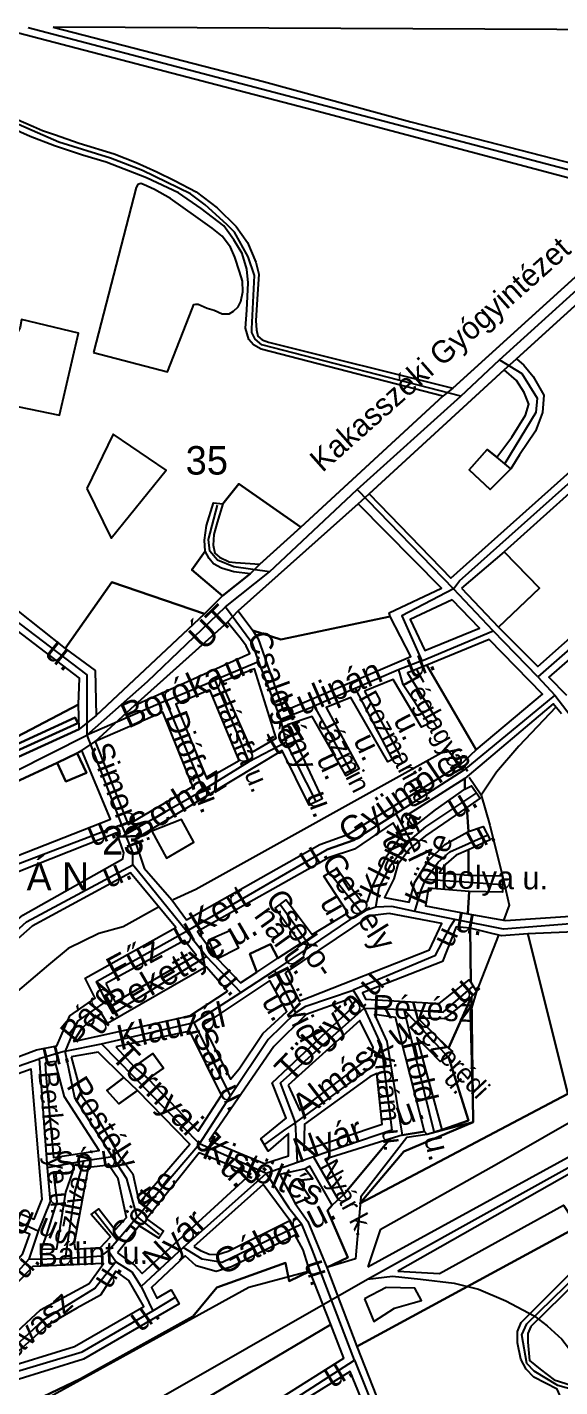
# Model space of a CAD drawing. Header units: millimetres. Extents: x 745262 to 751929, y 118124 to 122414.
# Drawn here: x 749490 to 750500, y 119795 to 122372 of the extents above; entities that cross this region are included whole.
import ezdxf

# ---------------------------------------------------------------- set-up
doc = ezdxf.new("R2010")
doc.units = ezdxf.units.MM
for name, color, linetype in [('beter', 7, 'Continuous'), ('egyeb', 7, 'Continuous'), ('epulet', 7, 'Continuous'), ('fobbut', 7, 'Continuous'), ('folyo', 7, 'Continuous'), ('Hut', 7, 'Continuous'), ('kert', 7, 'Continuous'), ('szanto', 7, 'Continuous'), ('temeto', 7, 'Continuous'), ('to', 7, 'Continuous'), ('utcanev', 7, 'Continuous'), ('utnev', 7, 'Continuous'), ('vasut', 7, 'Continuous')]:
    doc.layers.add(name, color=color, linetype=linetype)

msp = doc.modelspace()

# ---------------------------------------------------------------- linework, layer by layer
at = {"layer": 'beter', "color": 253}
for points in [[(750380.2, 121557.6), (750362.3, 121572.1), (750327.8, 121533.1), (750367.9, 121496.3), (750406.9, 121535.3), (750380.2, 121557.6)], [(749861.2, 121469.2), (749850.5, 121433.4), (749844.2, 121411), (749842.5, 121390.5), (749846, 121375.3), (749855, 121368.1), (749872.8, 121359.2), (749885.3, 121357.4), (749930.9, 121354.3), (750008.7, 121424.5), (749891.6, 121506.7), (749861.2, 121469.2)], [(749827.3, 121379.3), (749802.3, 121343.6), (749860.7, 121294.3), (749913, 121336.4), (749881.8, 121340), (749858.5, 121347.1), (749843.3, 121355.2), (749835.3, 121365), (749827.3, 121379.3)], [(749562, 121194.7), (749619.1, 121153.1), (749620.9, 121067.7), (749826.3, 121260.4), (749650.4, 121320.3), (749562, 121194.7)], [(749917.8, 121228.7), (749927.9, 121213.1), (749975.8, 121076), (750217.5, 121179.7), (750178.5, 121255.5), (749971.3, 121212), (749917.8, 121228.7)], [(749694, 121087.5), (749912.3, 121185.2), (749905.6, 121199.7), (749896.7, 121212), (749870, 121244.6), (749694, 121087.5)], [(750129.5, 121113.9), (750197.5, 120991.3), (750174.1, 120980.1), (750103.9, 121101.6), (750057.1, 121082.7), (750119.5, 120966.7), (750095, 120953.3), (750030.4, 121065.9), (749983.6, 121050.3), (750049.3, 120909.9), (750024.8, 120897.6), (749973.5, 121001.3), (749693.9, 120832.9), (749711.7, 120778.3), (749764.1, 120718.1), (749792, 120680.2), (750044.8, 120822.9), (750099.4, 120843), (750311.1, 120974.5), (750341.2, 121002.4), (750247.6, 121162.9), (750210.8, 121148.4), (750266.5, 121059.3), (750237.6, 121045.9), (750184.1, 121136.2), (750129.5, 121113.9)], [(749857.7, 121130.6), (749916.7, 120997.9), (749962.4, 121024.7), (749921.2, 121156.3), (749857.7, 121130.6)], [(749836.5, 121116.1), (749771.9, 121089.4), (749830.9, 120947.8), (749892.2, 120982.3), (749836.5, 121116.1)], [(749431.2, 121007.1), (749437.9, 120997.9), (749581, 121064.1), (749586.1, 121053.2), (749448.8, 120990.4), (749458.9, 120982.1), (749589, 121042.1), (749587.7, 121088.4), (749431.2, 121007.1)], [(749619.4, 121018.4), (749681.7, 120860.8), (749804.2, 120933.3), (749747.4, 121073.8), (749619.4, 121018.4)], [(749125.9, 120749.7), (749155.6, 120678.1), (749648.1, 120871), (749593.7, 121001.6), (749584.8, 120996.1), (749602.4, 120959.1), (749563.4, 120942.4), (749547, 120978.2), (749309.7, 120867.9), (749125.9, 120749.7)], [(750319.9, 120927.9), (750319.9, 120948), (750207.4, 120876.6), (750223, 120856.5), (750264.2, 120888.9), (750319.9, 120927.9)], [(750323.3, 120893.3), (750245.3, 120839.8), (750216.3, 120816.4), (750192.9, 120785.2), (750185.1, 120758.4), (750167.3, 120722.7), (750214.1, 120713.8), (750225.2, 120751.7), (750250.9, 120793), (750282.1, 120823.1), (750326.6, 120847.6), (750323.3, 120893.3)], [(749726.2, 120848.6), (749754.1, 120797.3), (749806.4, 120827.4), (749783, 120870.8), (749726.2, 120848.6)], [(749162.3, 120650.3), (749167.9, 120639.1), (749196.9, 120633.5), (749227, 120617.9), (749233.6, 120606.8), (749240.3, 120595.6), (749394.1, 120684.8), (749406.3, 120661.4), (749263.7, 120576.7), (749276, 120564.4), (749299.4, 120547.7), (749318.3, 120553.2), (749482.1, 120689.3), (749671.5, 120796.3), (749673.7, 120807.5), (749660.4, 120845.4), (749198, 120662.5), (749162.3, 120650.3)], [(749834.2, 120642.4), (749874.3, 120660.3), (749891, 120626.8), (749850.9, 120606.8), (749894.3, 120561.1), (749925.5, 120581.1), (749912.2, 120615.7), (749951.2, 120634.6), (749965.6, 120607.9), (750008, 120635.8), (749960.1, 120702.7), (749981.2, 120718.3), (750030.3, 120652.5), (750098.2, 120693.7), (750052.5, 120762.9), (750077.1, 120777.4), (750123.9, 120714.9), (750135, 120714.9), (750145, 120743.9), (750171.8, 120801.9), (750198.5, 120838.7), (750184, 120864.3), (750110.5, 120814.2), (750062.6, 120798.6), (749813, 120658.1), (749850.9, 120606.8), (749834.2, 120642.4)], [(750326.6, 120765.1), (750326.6, 120813), (750303.2, 120803), (750284.3, 120786.3), (750270.9, 120769.6), (750326.6, 120765.1)], [(749499.9, 120668.1), (749337.3, 120525.4), (749345.1, 120372.6), (749507.7, 120433.9), (749546.7, 120441.7), (749571.2, 120498.6), (749619.1, 120532.1), (749600.2, 120570), (749771.8, 120665.9), (749686, 120769.6), (749499.9, 120668.1)], [(750325.5, 120691.5), (750327.7, 120733.9), (750250.9, 120740.6), (750245.3, 120707.1), (750325.5, 120691.5)], [(749979, 120580), (750005.8, 120526.5), (750253.1, 120623.5), (750276.5, 120673.7), (750176.2, 120692.6), (750139.5, 120688.2), (749979, 120580)], [(750330, 120664.7), (750303.2, 120667), (750277.6, 120601.2), (750126.1, 120542.1), (750131.7, 120529.8), (750270.9, 120522), (750327.7, 120566.6), (750331.1, 120562.2), (750330, 120664.7)], [(749639.2, 120559.9), (749657, 120524.3), (749810.8, 120613.5), (749788.5, 120641.3), (749639.2, 120559.9)], [(749577.9, 120449.6), (749798.5, 120498.6), (749869.8, 120545.4), (749829.7, 120591.2), (749642.5, 120484.1), (749631.4, 120503.1), (749608, 120487.5), (749592.4, 120473), (749577.9, 120449.6)], [(749950, 120565.5), (749823, 120480.8), (749875.4, 120378.2), (749892.1, 120398.3), (749936.7, 120465.2), (749982.4, 120506.4), (749950, 120565.5)], [(749835.3, 120262.2), (749940, 120218.7), (749985.7, 120233.2), (749985.7, 120275.6), (749946.7, 120242.2), (749933.3, 120265.6), (749981.2, 120304.6), (749954.5, 120371.5), (750109.4, 120516.5), (750100.5, 120529.8), (750019.1, 120500.8), (749957.8, 120440.6), (749835.3, 120262.2)], [(750288.8, 120437.3), (750332.2, 120534.3), (750281, 120493), (750230.8, 120494.2), (750288.8, 120437.3)], [(749984.6, 120367), (750006.9, 120319.1), (750142.8, 120421.7), (750146.1, 120438.4), (750120.5, 120489.7), (749984.6, 120367)], [(750200.7, 120272.3), (750243.1, 120279), (750188.5, 120495.3), (750148.4, 120500.8), (750171.8, 120449.6), (750200.7, 120272.3)], [(749658.1, 120439.5), (749692.7, 120401.6), (749728.3, 120427.2), (749748.4, 120399.4), (749719.4, 120379.3), (749814.1, 120280.1), (749858.7, 120348.1), (749798.5, 120469.6), (749658.1, 120439.5)], [(750276.5, 120282.3), (750326.6, 120300.1), (750288.8, 120420.6), (750273.2, 120411.6), (750228.6, 120457.4), (750276.5, 120282.3)], [(749573.5, 120420.6), (749593.5, 120348.1), (749625.8, 120300.1), (749663.7, 120234.4), (749690.4, 120198.7), (749702.7, 120144), (749798.5, 120255.5), (749699.4, 120357), (749663.7, 120331.4), (749641.4, 120357), (749673.7, 120381.5), (749624.7, 120429.5), (749573.5, 120420.6)], [(749524.4, 120409.4), (749525.5, 120387.1), (749540, 120229.9), (749626.9, 120243.3), (749561.2, 120344.7), (749543.4, 120411.6), (749524.4, 120409.4)], [(749432, 120373.7), (749439.8, 120138.5), (749503.3, 120112.8), (749518.9, 120150.7), (749497.7, 120397.1), (749432, 120373.7)], [(750014.7, 120243.3), (750162.9, 120293.4), (750152.8, 120389.3), (750139.5, 120382.6), (750015.8, 120293.4), (750014.7, 120243.3)], [(750090.4, 120159.6), (750178.5, 120265.6), (750054.8, 120226.5), (750090.4, 120159.6)], [(749661.5, 120049.3), (749693.8, 120025.8), (749708.3, 120010.2), (749914.4, 120198.7), (749816.3, 120238.8), (749716.1, 120113.9), (749748.4, 120090.5), (749739.5, 120077.1), (749702.7, 120100.5), (749661.5, 120049.3)], [(749540, 120198.7), (749546.7, 120146.3), (749526.7, 120083.8), (749516.6, 120055.9), (749546.7, 120057.1), (749563.4, 120164.1), (749576.8, 120202), (749540, 120198.7)], [(749605.8, 120210.9), (749579, 120067.1), (749581.3, 120055.9), (749629.2, 120059.3), (749648.1, 120079.4), (749611.3, 120121.7), (749625.8, 120132.9), (749657, 120092.7), (749678.2, 120116.2), (749662.6, 120189.8), (749644.8, 120215.4), (749605.8, 120210.9)], [(749998, 120142.9), (750022.5, 120108.4), (750058.1, 120021.4), (750098.2, 120040.3), (750059.2, 120129.5), (750068.1, 120139.6), (750025.8, 120213.2), (750016.9, 120208.7), (750031.4, 120189.8), (750004.6, 120186.4), (750025.8, 120154.1), (749998, 120142.9)], [(749806.3, 120061.5), (749818.6, 120053.7), (749835.3, 120047), (749850.9, 120045.9), (749870.9, 120052.6), (749987.9, 120110.6), (749937.8, 120178.6), (749806.3, 120061.5)], [(749433.1, 120108.4), (749433.1, 120079.4), (749444.2, 120003.5), (749482.1, 120048.1), (749495.5, 120084.9), (749433.1, 120108.4)], [(749329.5, 119758.2), (749381.8, 119817.3), (749515.5, 119941.1), (749608, 119991.3), (749634.7, 120029.2), (749501, 120023.6), (749444.2, 119963.4), (749322.8, 119766), (749329.5, 119758.2)], [(749629.2, 119969), (749584.6, 119944.4), (749528.9, 119912.1), (749432, 119826.3), (749580.1, 119872), (749711.6, 119947.8), (749682.6, 119996.9), (749658.1, 120014.7), (749629.2, 119969)], [(749792.9, 119751.6), (749834.2, 119688), (750090.4, 119849.7), (750065.9, 119913.2), (749792.9, 119751.6)], [(749992.4, 119756), (750048.1, 119667.9), (750142.8, 119725.9), (750102.7, 119824), (749992.4, 119756)]]:
    msp.add_lwpolyline(points, close=True, dxfattribs=at)
msp.add_lwpolyline([(749477.6, 119756), (749591.3, 119810.6), (749804.1, 119928.8), (749849.8, 119983.5), (749980.1, 120030.3), (749986.8, 119995.7), (750025.8, 120014.7), (750013.6, 120054.8), (749998, 120082.7), (749877.6, 120022.5), (749848.7, 120013.6), (749810.8, 120024.7), (749789.6, 120043.7), (749726.1, 119983.5), (749736.1, 119963.4), (749762.9, 119979), (749778.5, 119952.3), (749596.9, 119847.4), (749400.8, 119787.2)], dxfattribs=at)
at = {"layer": 'epulet', "color": 253}
for points in [[(749547, 120978.2), (749563.4, 120942.4), (749602.4, 120959.1), (749584.8, 120996.1), (749547, 120978.2)], [(749726.2, 120848.6), (749754.1, 120797.3), (749806.4, 120827.4), (749783, 120870.8), (749726.2, 120848.6)], [(749925.5, 120581.1), (749965.6, 120607.9), (749951.2, 120634.6), (749912.2, 120615.7), (749925.5, 120581.1)], [(749692.7, 120401.6), (749719.4, 120379.3), (749748.4, 120399.4), (749728.3, 120427.2), (749692.7, 120401.6)], [(749673.7, 120381.5), (749641.4, 120357), (749663.7, 120331.4), (749699.4, 120357), (749673.7, 120381.5)], [(749998, 120142.9), (750025.8, 120154.1), (750004.6, 120186.4), (750031.4, 120189.8), (750016.9, 120208.7), (749969, 120197.6), (749998, 120142.9)]]:
    msp.add_lwpolyline(points, close=True, dxfattribs=at)
at = {"layer": 'fobbut', "color": 253}
for points in [[(749309.7, 120867.9), (749547, 120978.2), (749584.8, 120996.1), (749593.7, 121001.6), (749619.4, 121018.4), (749694, 121087.5), (749870, 121244.6), (749890, 121265.8), (750117.3, 121468.7), (750138.4, 121487.6), (750394.6, 121722.8), (750418, 121744), (750776.7, 122069.5)], [(750686, 122041.1), (750297, 121688.1), (750277.8, 121672.8), (750008.7, 121424.5), (749930.9, 121354.3), (749913, 121336.4), (749860.7, 121294.3), (749826.3, 121260.4), (749620.9, 121067.7), (749589, 121042.1), (749458.9, 120982.1)]]:
    msp.add_lwpolyline(points, dxfattribs=at)
at = {"layer": 'folyo', "color": 131}
msp.add_line((750350.5, 120917), (750327.9, 120950.4), dxfattribs=at)
for points in [[(750492.1, 121083.2), (750422.3, 121009.4), (750380, 120960.3), (750350.5, 120917)], [(750309.2, 120976), (750286.6, 121002.6), (749809.9, 120738), (749766.7, 120718.3)], [(750350.5, 120917), (750367.2, 120859.9), (750377.1, 120818.6), (750391.3, 120764), (750403.6, 120708.4), (750392.8, 120678.9)], [(749739.2, 120704.5), (749672.3, 120667.1), (749626.1, 120654.4), (749568.1, 120625.8), (749530.8, 120595.3), (749365.7, 120455.7)], [(750383.9, 120651.4), (750342.2, 120544.3), (750329.9, 120504.8), (750335.6, 120296.8), (750248.6, 120273.4), (750210, 120267.8), (750122.5, 120155.6), (750112.7, 120037.6), (750058.1, 120021.4)], [(750025.8, 120014.7), (749910.2, 119983.5), (749521, 119769.1), (749389.3, 119657.9)]]:
    msp.add_lwpolyline(points, dxfattribs=at)
at = {"layer": 'folyo', "color": 253}
msp.add_lwpolyline([(749437.9, 120997.9), (749448.8, 120990.4), (749586.1, 121053.2), (749581, 121064.1), (749437.9, 120997.9)], close=True, dxfattribs=at)
at = {"layer": 'Hut'}
for p, q in [((750723.3, 122047.5), (749491.9, 122371.3)), ((750723.3, 122047.5), (749491.9, 122371.3)), ((750385.2, 121742), (750723.3, 122047.5)), ((750385.2, 121742), (750723.3, 122047.5)), ((750312.4, 121673), (750385.2, 121742)), ((750312.4, 121673), (750385.2, 121742)), ((750116, 121496.1), (750312.4, 121673)), ((750116, 121496.1), (750312.4, 121673)), ((751008, 121621), (750458.1, 121141.2)), ((751008, 121621), (750458.1, 121141.2)), ((749949.6, 121340.1), (750116, 121496.1)), ((749949.6, 121340.1), (750116, 121496.1)), ((750116, 121496.1), (750298, 121307.6)), ((750116, 121496.1), (750298, 121307.6)), ((749866.4, 121273.8), (749949.6, 121340.1)), ((749866.4, 121273.8), (749949.6, 121340.1)), ((750373.4, 121228.2), (750298, 121307.6)), ((750373.4, 121228.2), (750298, 121307.6)), ((750238.2, 121171.1), (750373.4, 121228.2)), ((750238.2, 121171.1), (750373.4, 121228.2)), ((750458.1, 121141.2), (750373.4, 121228.2)), ((750458.1, 121141.2), (750373.4, 121228.2)), ((749928.8, 121169.7), (749845.6, 121134.6)), ((749928.8, 121169.7), (749845.6, 121134.6)), ((749928.8, 121169.7), (749970.4, 121060.6)), ((749928.8, 121169.7), (749970.4, 121060.6)), ((750194.1, 121154.2), (750112.1, 121119)), ((750194.1, 121154.2), (750112.1, 121119)), ((750238.2, 121171.1), (750194.1, 121154.2)), ((750238.2, 121171.1), (750194.1, 121154.2)), ((749753.2, 121095.7), (749845.6, 121134.6)), ((749753.2, 121095.7), (749845.6, 121134.6)), ((749845.6, 121134.6), (749910.5, 120979.9)), ((749845.6, 121134.6), (749910.5, 120979.9)), ((750458.1, 121141.2), (750490.5, 121106)), ((750458.1, 121141.2), (750490.5, 121106)), ((750112.1, 121119), (750034.1, 121085.2)), ((750112.1, 121119), (750034.1, 121085.2)), ((750112.1, 121119), (750182.3, 120985.2)), ((750112.1, 121119), (750182.3, 120985.2)), ((750490.5, 121106), (750543.8, 121035.9)), ((750490.5, 121106), (750543.8, 121035.9)), ((749753.2, 121095.7), (749603.6, 121030.6)), ((749753.2, 121095.7), (749603.6, 121030.6)), ((749824.7, 120926.6), (749753.2, 121095.7)), ((749824.7, 120926.6), (749753.2, 121095.7)), ((749970.4, 121060.6), (750034.1, 121085.2)), ((749970.4, 121060.6), (750034.1, 121085.2)), ((750034.1, 121085.2), (750104.3, 120960.4)), ((750034.1, 121085.2), (750104.3, 120960.4)), ((749970.4, 121060.6), (749980.8, 121016.3)), ((749970.4, 121060.6), (749980.8, 121016.3)), ((749467.1, 120961.7), (749603.6, 121030.6)), ((749467.1, 120961.7), (749603.6, 121030.6)), ((749603.6, 121030.6), (749668.7, 120860.3)), ((749603.6, 121030.6), (749668.7, 120860.3)), ((749980.8, 121016.3), (749910.5, 120979.9)), ((749980.8, 121016.3), (749910.5, 120979.9)), ((749980.8, 121016.3), (750038, 120903.2)), ((749980.8, 121016.3), (750038, 120903.2)), ((749910.5, 120979.9), (749824.7, 120926.6)), ((749910.5, 120979.9), (749824.7, 120926.6)), ((749676.5, 120842.1), (749824.7, 120926.6)), ((749676.5, 120842.1), (749824.7, 120926.6)), ((750188.9, 120881.1), (750216.1, 120831.7)), ((750188.9, 120881.1), (750216.1, 120831.7)), ((749668.7, 120860.3), (749146, 120661.4)), ((749668.7, 120860.3), (749146, 120661.4)), ((749668.7, 120860.3), (749676.5, 120842.1)), ((749668.7, 120860.3), (749676.5, 120842.1)), ((749792.2, 120658.7), (750058.8, 120813.5)), ((749792.2, 120658.7), (749690.8, 120784.9)), ((749792.2, 120658.7), (749690.8, 120784.9)), ((750122.5, 120695.2), (750065.3, 120766.7)), ((750122.5, 120695.2), (750065.3, 120766.7)), ((750246, 120757.5), (750390.3, 120747.2)), ((750246, 120757.5), (750390.3, 120747.2)), ((750026.3, 120630.1), (749970.4, 120708.2)), ((750026.3, 120630.1), (749970.4, 120708.2)), ((750122.5, 120695.2), (750026.3, 120630.1)), ((750122.5, 120695.2), (750026.3, 120630.1)), ((750151.2, 120704.3), (750122.5, 120695.2)), ((750151.2, 120704.3), (750122.5, 120695.2)), ((750300.7, 120680.8), (750225.2, 120696.4)), ((750300.7, 120680.8), (750225.2, 120696.4)), ((749792.2, 120658.7), (749829.9, 120610.7)), ((749792.2, 120658.7), (749829.9, 120610.7)), ((749895, 120542.9), (749829.9, 120610.7)), ((749895, 120542.9), (749829.9, 120610.7)), ((750026.3, 120630.1), (749958.7, 120584.6)), ((750026.3, 120630.1), (749958.7, 120584.6)), ((749895, 120542.9), (749958.7, 120584.6)), ((749895, 120542.9), (749958.7, 120584.6)), ((749958.7, 120584.6), (749998.9, 120504)), ((749958.7, 120584.6), (749998.9, 120504)), ((749806.6, 120485.8), (749895, 120542.9)), ((749806.6, 120485.8), (749895, 120542.9)), ((750108.2, 120546.9), (750129, 120513.1)), ((750108.2, 120546.9), (750129, 120513.1)), ((750129, 120513.1), (750204.4, 120510.5)), ((750129, 120513.1), (750161.5, 120442.9)), ((750129, 120513.1), (750204.4, 120510.5)), ((750129, 120513.1), (750161.5, 120442.9)), ((750204.4, 120510.5), (750290.3, 120418.2)), ((750204.4, 120510.5), (750261.7, 120276.4)), ((750204.4, 120510.5), (750290.3, 120418.2)), ((750204.4, 120510.5), (750261.7, 120276.4)), ((749631, 120445.4), (749806.6, 120485.8)), ((749631, 120445.4), (749806.6, 120485.8)), ((749875.5, 120346.7), (749806.6, 120485.8)), ((749875.5, 120346.7), (749806.6, 120485.8)), ((749562, 120431.2), (749512.7, 120416.8)), ((749562, 120431.2), (749512.7, 120416.8)), ((749562, 120431.2), (749631, 120445.4)), ((749562, 120431.2), (749631, 120445.4)), ((749816.9, 120255.6), (749631, 120445.4)), ((749816.9, 120255.6), (749631, 120445.4)), ((750161.5, 120442.9), (750181.1, 120281.6)), ((750161.5, 120442.9), (750181.1, 120281.6)), ((749415.2, 120383), (749512.7, 120416.8)), ((749415.2, 120383), (749512.7, 120416.8)), ((749512.7, 120416.8), (749528.2, 120210.1)), ((749512.7, 120416.8), (749528.2, 120210.1)), ((749816.9, 120255.6), (749875.5, 120346.7)), ((749816.9, 120255.6), (749875.5, 120346.7)), ((750002.9, 120220.5), (749998.9, 120296)), ((750002.9, 120220.5), (749998.9, 120296)), ((750181.1, 120281.6), (750032.8, 120230.9)), ((750181.1, 120281.6), (750032.8, 120230.9)), ((749698.6, 120117.7), (749816.9, 120255.6)), ((749698.6, 120117.7), (749816.9, 120255.6)), ((749943.1, 120199.7), (749816.9, 120255.6)), ((749943.1, 120199.7), (749816.9, 120255.6)), ((749597.2, 120223.1), (749528.2, 120210.1)), ((749597.2, 120223.1), (749528.2, 120210.1)), ((749651.8, 120230.9), (749597.2, 120223.1)), ((749651.8, 120230.9), (749597.2, 120223.1)), ((750002.9, 120220.5), (749943.1, 120199.7)), ((750002.9, 120220.5), (749943.1, 120199.7)), ((750032.8, 120230.9), (750002.9, 120220.5)), ((750032.8, 120230.9), (750002.9, 120220.5)), ((750032.8, 120230.9), (750079.7, 120150.3)), ((750032.8, 120230.9), (750079.7, 120150.3)), ((749785.8, 120059.2), (749943.1, 120199.7)), ((749785.8, 120059.2), (749943.1, 120199.7)), ((749511.3, 120090.5), (749419.1, 120132.1)), ((749511.3, 120090.5), (749419.1, 120132.1)), ((749660.9, 120072.3), (749619.3, 120125.6)), ((749660.9, 120072.3), (749619.3, 120125.6)), ((749660.9, 120072.3), (749698.6, 120117.7)), ((749660.9, 120072.3), (749698.6, 120117.7)), ((749698.6, 120117.7), (749740.2, 120083.9)), ((749698.6, 120117.7), (749740.2, 120083.9)), ((749511.3, 120090.5), (749493.1, 120037.1)), ((749511.3, 120090.5), (749493.1, 120037.1)), ((749644, 120052.8), (749660.9, 120072.3)), ((749644, 120052.8), (749660.9, 120072.3)), ((749658.3, 120032), (749644, 120052.8)), ((749658.3, 120032), (749644, 120052.8)), ((749785.8, 120059.2), (749706.4, 119985.2)), ((749785.8, 120059.2), (749706.4, 119985.2)), ((749493.1, 120037.1), (749436, 119973.4)), ((749493.1, 120037.1), (749436, 119973.4)), ((749493.1, 120037.1), (749562, 120038.4)), ((749493.1, 120037.1), (749562, 120038.4)), ((749706.4, 119985.2), (749728.5, 119939.6)), ((749706.4, 119985.2), (749728.5, 119939.6)), ((749728.5, 119939.6), (749770.1, 119964.3)), ((749728.5, 119939.6), (749770.1, 119964.3)), ((749971.7, 119756.2), (750110.8, 119846)), ((749971.7, 119756.2), (750110.8, 119846)), ((750110.8, 119846), (750162.8, 119717.3)), ((750110.8, 119846), (750162.8, 119717.3))]:
    msp.add_line(p, q, dxfattribs=at)
for points in [[(750312.4, 121673), (749935.2, 121770.5), (749922.3, 121781), (749915.8, 121793.9), (749915.8, 121800.4), (749921, 121901.9), (749909.3, 121937), (749883.3, 121983.8), (749868.9, 121998.2), (749827.4, 122035.8), (749800, 122056.6), (749709, 122100.8), (749647.9, 122124.2), (749550.4, 122154.2), (749178.4, 122316.7)], [(750312.4, 121673), (749935.2, 121770.5), (749922.3, 121781), (749915.8, 121793.9), (749915.8, 121800.4), (749921, 121901.9), (749909.3, 121937), (749883.3, 121983.8), (749868.9, 121998.2), (749827.4, 122035.8), (749800, 122056.6), (749709, 122100.8), (749647.9, 122124.2), (749550.4, 122154.2), (749178.4, 122316.7)], [(750298, 121307.6), (750309.7, 121323.2), (750850.7, 121805.7)], [(750298, 121307.6), (750309.7, 121323.2), (750850.7, 121805.7)], [(750385.2, 121742), (750428.1, 121715.9), (750456.7, 121669.1), (750454.2, 121641.8), (750395.6, 121545.6)], [(750385.2, 121742), (750428.1, 121715.9), (750456.7, 121669.1), (750454.2, 121641.8), (750395.6, 121545.6)], [(749949.6, 121340.1), (749882, 121349.2), (749850.7, 121362.2), (749836.5, 121379.1), (749833.8, 121401.3), (749850.7, 121466.3)], [(749949.6, 121340.1), (749882, 121349.2), (749850.7, 121362.2), (749836.5, 121379.1), (749833.8, 121401.3), (749850.7, 121466.3)], [(749351.4, 121336.2), (749603.6, 121145.1), (749603.6, 121030.6)], [(749351.4, 121336.2), (749603.6, 121145.1), (749603.6, 121030.6)], [(750298, 121307.6), (750200.5, 121256.9), (750238.2, 121171.1)], [(750298, 121307.6), (750200.5, 121256.9), (750238.2, 121171.1)], [(749603.6, 121030.6), (749718.1, 121132.1), (749866.4, 121273.8)], [(749603.6, 121030.6), (749718.1, 121132.1), (749866.4, 121273.8)], [(749866.4, 121273.8), (749915.8, 121206.2), (749928.8, 121169.7)], [(749866.4, 121273.8), (749915.8, 121206.2), (749928.8, 121169.7)], [(750194.1, 121154.2), (750201.9, 121128.2), (750250, 121055.3)], [(750194.1, 121154.2), (750201.9, 121128.2), (750250, 121055.3)], [(750490.5, 121106), (750317.6, 120964.3), (750188.9, 120881.1)], [(750490.5, 121106), (750317.6, 120964.3), (750188.9, 120881.1)], [(750216.1, 120831.7), (750246, 120856.4), (750342.3, 120921.4)], [(750216.1, 120831.7), (750246, 120856.4), (750342.3, 120921.4)], [(749792.2, 120658.7), (750058.8, 120813.5), (750109.6, 120831.7), (750188.9, 120881.1)], [(750188.9, 120881.1), (750109.6, 120831.7), (750058.8, 120813.5)], [(749690.8, 120784.9), (749690.8, 120808.3), (749676.5, 120842.1)], [(749690.8, 120784.9), (749690.8, 120808.3), (749676.5, 120842.1)], [(750246, 120757.5), (750269.5, 120790), (750291.6, 120809.6), (750361.8, 120840.8)], [(750246, 120757.5), (750269.5, 120790), (750291.6, 120809.6), (750361.8, 120840.8)], [(750151.2, 120704.3), (750157.6, 120742), (750179.7, 120784.9), (750216.1, 120831.7)], [(750151.2, 120704.3), (750157.6, 120742), (750179.7, 120784.9), (750216.1, 120831.7)], [(749318.9, 120533.9), (749356.6, 120558.6), (749428.2, 120622.3), (749489.2, 120676.9), (749690.8, 120784.9)], [(749318.9, 120533.9), (749356.6, 120558.6), (749428.2, 120622.3), (749489.2, 120676.9), (749690.8, 120784.9)], [(750225.2, 120696.4), (750237, 120736.8), (750246, 120757.5)], [(750225.2, 120696.4), (750237, 120736.8), (750246, 120757.5)], [(750225.2, 120696.4), (750181.1, 120705.5), (750151.2, 120704.3)], [(750225.2, 120696.4), (750181.1, 120705.5), (750151.2, 120704.3)], [(749640.1, 120526), (749621.9, 120563.8), (749792.2, 120658.7)], [(749640.1, 120526), (749621.9, 120563.8), (749792.2, 120658.7)], [(750300.7, 120680.8), (750291.6, 120666.5), (750262.9, 120611.9), (750108.2, 120546.9)], [(750300.7, 120680.8), (750291.6, 120666.5), (750262.9, 120611.9), (750108.2, 120546.9)], [(750551.7, 120675.6), (750393, 120662.6), (750300.7, 120680.8)], [(750551.7, 120675.6), (750393, 120662.6), (750300.7, 120680.8)], [(749829.9, 120610.7), (749653.1, 120502.7), (749640.1, 120526)], [(749829.9, 120610.7), (749653.1, 120502.7), (749640.1, 120526)], [(749998.9, 120504), (750018.5, 120517), (750108.2, 120546.9)], [(749998.9, 120504), (750018.5, 120517), (750108.2, 120546.9)], [(750204.4, 120510.5), (750278.6, 120505.2), (750335.7, 120554.7)], [(750204.4, 120510.5), (750278.6, 120505.2), (750335.7, 120554.7)], [(749640.1, 120526), (749585.5, 120488.3), (749562, 120431.2)], [(749640.1, 120526), (749585.5, 120488.3), (749562, 120431.2)], [(749998.9, 120504), (749947, 120453.3), (749875.5, 120346.7)], [(749998.9, 120504), (749947, 120453.3), (749875.5, 120346.7)], [(749998.9, 120296), (749970.4, 120371.4), (750129, 120513.1)], [(749998.9, 120296), (749970.4, 120371.4), (750129, 120513.1)], [(749651.8, 120230.9), (749580.3, 120342.8), (749562, 120431.2)], [(749651.8, 120230.9), (749580.3, 120342.8), (749562, 120431.2)], [(750161.5, 120442.9), (750147.3, 120405.2), (749998.9, 120296)], [(750161.5, 120442.9), (750147.3, 120405.2), (749998.9, 120296)], [(749998.9, 120296), (749975.6, 120280.3), (749937.9, 120253.1)], [(749998.9, 120296), (749975.6, 120280.3), (749937.9, 120253.1)], [(749597.2, 120223.1), (749580.3, 120165.9), (749562, 120038.4)], [(749597.2, 120223.1), (749580.3, 120165.9), (749562, 120038.4)], [(749698.6, 120117.7), (749679.1, 120189.3), (749651.8, 120230.9)], [(749698.6, 120117.7), (749679.1, 120189.3), (749651.8, 120230.9)], [(749528.2, 120210.1), (749533.5, 120146.4), (749511.3, 120090.5)], [(749528.2, 120210.1), (749533.5, 120146.4), (749511.3, 120090.5)], [(749943.1, 120199.7), (749986, 120134.6), (750010.7, 120103.5)], [(749943.1, 120199.7), (749986, 120134.6), (750010.7, 120103.5)], [(750565.9, 119778.4), (750495.8, 119797.9), (750451.5, 119825.2), (750437.2, 119839.5), (750428.1, 119894.1), (750437.2, 119914.9), (750679.1, 120150.3)], [(750565.9, 119778.4), (750495.8, 119797.9), (750451.5, 119825.2), (750437.2, 119839.5), (750428.1, 119894.1), (750437.2, 119914.9), (750679.1, 120150.3)], [(750010.7, 120103.5), (749859.8, 120030.7), (749822.1, 120037.1), (749785.8, 120059.2)], [(750010.7, 120103.5), (749859.8, 120030.7), (749822.1, 120037.1), (749785.8, 120059.2)], [(750110.8, 119846), (750030.2, 120055.4), (750010.7, 120103.5)], [(750110.8, 119846), (750030.2, 120055.4), (750010.7, 120103.5)], [(749562, 120038.4), (749631, 120043.7), (749644, 120052.8)], [(749562, 120038.4), (749631, 120043.7), (749644, 120052.8)], [(749658.3, 120032), (749619.3, 119982.5), (749520.5, 119921.5), (749385.2, 119796.6)], [(749658.3, 120032), (749619.3, 119982.5), (749520.5, 119921.5), (749385.2, 119796.6)], [(749706.4, 119985.2), (749689.5, 120012.4), (749658.3, 120032)], [(749706.4, 119985.2), (749689.5, 120012.4), (749658.3, 120032)], [(749385.2, 119796.6), (749433.3, 119813.5), (749594.6, 119861.6), (749728.5, 119939.6)], [(749385.2, 119796.6), (749433.3, 119813.5), (749594.6, 119861.6), (749728.5, 119939.6)]]:
    msp.add_lwpolyline(points, dxfattribs=at)
at = {"layer": 'kert', "color": 253}
for points in [[(750313.3, 121309), (750383.5, 121235.4), (750461.5, 121309), (750394.6, 121378.1), (750313.3, 121309)], [(750330, 120664.7), (750331.1, 120562.2), (750342.2, 120544.3), (750332.2, 120534.3), (750335.5, 120296.8), (750204.1, 120241), (750120.5, 120142.9), (750514.9, 120350.3), (750439.2, 120653.6), (750389, 120650.3), (750330, 120664.7)], [(750114.9, 119872), (750167.3, 119738.2), (750242, 119624.4), (750377.9, 119706.9), (750406.9, 119722.6), (750501.6, 119775), (750494.9, 119790.6), (750450.5, 119813.3), (750435.8, 119828.5), (750425.8, 119847.4), (750419.8, 119878.8), (750419.8, 119900.4), (750426.8, 119917.3), (750619.7, 120110.6), (750683.2, 120168.6), (750727.7, 120204.2), (750114.9, 119872)]]:
    msp.add_lwpolyline(points, close=True, dxfattribs=at)
msp.add_lwpolyline([(750502.7, 121070.6), (750487.1, 121089.6), (750319.9, 120948), (750319.9, 120927.9), (750319.9, 120927.9), (750332.2, 120934.6), (750348.9, 120911.2), (750323.3, 120893.3), (750326.6, 120847.6), (750354.5, 120857.6), (750367.9, 120832), (750326.6, 120813), (750326.6, 120765.1), (750391.3, 120764), (750391.3, 120732.8), (750327.7, 120733.9), (750325.5, 120691.5), (750396.8, 120679.2), (750529.4, 120688.2)], dxfattribs=at)
at = {"layer": 'szanto', "color": 253}
for points in [[(749194.8, 122317.5), (749502.1, 122183.9), (749519.1, 122176.7), (749542.3, 122168.7), (749588.8, 122152.6), (749654.9, 122132), (749696.9, 122115.9), (749736.2, 122098), (749769.2, 122081.9), (749810.3, 122060.5), (749850.5, 122029.7), (749886.2, 121994.8), (749907.7, 121964.4), (749923.7, 121926.9), (749929.1, 121904.5), (749926.4, 121857.1), (749923.7, 121816), (749924.6, 121798.6), (749927.3, 121786.9), (749935.4, 121779.8), (749947.9, 121775.3), (750297, 121688.1), (750686, 122041.1), (750017.5, 122218.7), (749429.5, 122372.4)], [(749423.5, 121304.7), (749562, 121194.7), (749650.4, 121320.3), (749826.3, 121260.4), (749860.7, 121294.3), (749802.3, 121343.6), (749827.3, 121379.3), (749826.4, 121400.3), (749829.9, 121428), (749843.3, 121470.9), (749861.2, 121469.2), (749891.6, 121506.7), (750008.7, 121424.5), (750277.8, 121672.8), (749933.6, 121761.9), (749919.3, 121770), (749910.3, 121780.7), (749904.1, 121802.1), (749906.8, 121836.1), (749909.4, 121888), (749906.8, 121913.9), (749897.8, 121943.4), (749881.8, 121969.3), (749863, 121995.7), (749820.1, 122028.8), (749777.2, 122058.3), (749716.5, 122086.9), (749639.7, 122116.4), (749595, 122129.8), (749542.3, 122147.7), (749495.9, 122165.1), (749186.8, 122303.6)], [(751349.3, 121898.7), (750479.3, 121140.6), (750512.7, 121106.1)], [(750542.8, 120658.1), (750439.2, 120653.6), (750514.9, 120350.3), (750120.5, 120142.9), (750204.1, 120241), (750335.5, 120296.8), (750332.2, 120534.3), (750288.8, 120437.3), (750296.6, 120430.6), (750288.8, 120420.6), (750326.6, 120300.1), (750276.5, 120282.3), (750248.6, 120273.4), (750243.1, 120279), (750200.7, 120272.3), (750178.5, 120265.6), (750090.4, 120159.6), (750068.1, 120139.6), (750059.2, 120129.5), (750098.2, 120040.3), (750058.1, 120021.4), (750058.1, 120021.4), (750114.9, 119872), (750727.7, 120204.2)]]:
    msp.add_lwpolyline(points, dxfattribs=at)
for points in [[(749539.2, 122372.4), (749938, 122269.2), (750217.6, 122192.8), (750712.8, 122065.3), (751039.4, 122365.3), (749539.2, 122372.4)], [(749616.2, 121755.7), (749756, 121718.9), (749802.9, 121838.7), (749806.2, 121846.6), (749809.6, 121847.5), (749814.6, 121847.5), (749831.4, 121839.9), (749844.7, 121835.7), (749859.8, 121829), (749873.2, 121829), (749881.6, 121834.1), (749890, 121842.4), (749895, 121852.5), (749899.2, 121870.9), (749898.3, 121891), (749892.5, 121909.5), (749884.1, 121936.3), (749875.7, 121955.5), (749859.8, 121976.5), (749840.6, 121991.6), (749809.6, 122013.4), (749761.9, 122047.7), (749731.7, 122064.5), (749710.8, 122074.1), (749705.8, 122075.8), (749699.9, 122074.1), (749696.6, 122068.2), (749616.2, 121755.7)], [(750138.4, 121487.6), (750293.3, 121327.9), (750929.4, 121896.5), (750776.7, 122069.5), (750418, 121744), (750431.4, 121731.5), (750449.2, 121710.3), (750469.3, 121674.7), (750467, 121642.3), (750453.7, 121606.7), (750423.6, 121562.1), (750406.9, 121535.3), (750367.9, 121496.3), (750327.8, 121533.1), (750362.3, 121572.1), (750380.2, 121557.6), (750409.1, 121595.5), (750434.7, 121636.8), (750441.4, 121657.9), (750432.5, 121680.2), (750418, 121702.5), (750394.6, 121722.8), (750138.4, 121487.6)], [(749434.5, 121661.1), (749551.7, 121636.8), (749587.7, 121792.6), (749479.7, 121818.6), (749477.2, 121803.5), (749468.9, 121786.7), (749434.5, 121661.1)], [(749603.6, 121497.7), (749649.7, 121403.8), (749753.5, 121532.5), (749653, 121601.2), (749603.6, 121497.7)], [(750383.5, 121235.4), (750458.1, 121160.7), (750750, 121419.4), (750598.5, 121560.9), (750394.6, 121378.1), (750461.5, 121309), (750383.5, 121235.4)], [(749890, 121265.8), (749917.8, 121228.7), (749971.3, 121212), (750178.5, 121255.5), (750176.3, 121262.2), (750275.4, 121309), (750117.3, 121468.7), (749890, 121265.8)], [(750295.5, 121286.7), (750216.4, 121249.9), (750244.2, 121190.8), (750347.8, 121233.2), (750295.5, 121286.7)], [(750247.6, 121162.9), (750341.2, 121002.4), (750467, 121108.3), (750365.7, 121212), (750247.6, 121162.9)], [(750444.7, 119909.9), (750439.2, 119896.5), (750439.2, 119879.8), (750442.5, 119845.2), (750462.6, 119828.5), (750489.3, 119808.4), (750559.5, 119786.1), (750590.1, 119770.5), (750595.2, 119778.3), (750704.3, 119963.4), (751172.2, 120216.4), (751214.5, 120234.3), (751499.7, 120329), (751343.9, 120681.5), (750724.4, 120334.7), (750753.4, 120289), (750764.5, 120260), (750764.5, 120242.2), (750757.8, 120218.7), (750742.2, 120194.2), (750721.1, 120171.9), (750680.9, 120140.7), (750444.7, 119909.9)], [(750136.1, 120022.5), (750687.6, 120324.7), (750673.1, 120361.5), (750638.6, 120372.6), (750596.3, 120363.7), (750560.6, 120320.2), (750380.1, 120216.5), (750159.5, 120092.7), (750136.1, 120022.5)], [(750192.9, 120014.7), (750272, 120010.2), (750507.1, 120139.6), (750521.6, 120117.3), (750707.7, 120224.3), (750733.3, 120250), (750734.4, 120258.9), (750735.5, 120270), (750735.5, 120277.8), (750730, 120286.8), (750706.6, 120305.7), (750192.9, 120014.7)], [(749197.1, 119514.1), (749226, 119413.7), (749765.1, 119734.8), (749792.9, 119751.6), (750065.9, 119913.2), (750025.8, 120014.7), (749986.8, 119995.7), (749980.1, 120030.3), (749849.8, 119983.5), (749804.1, 119928.8), (749591.3, 119810.6), (749477.6, 119756), (749453.1, 119742.6), (749426.4, 119734.8), (749377.4, 119669), (749417.5, 119632.2), (749364, 119605.5), (749380.7, 119578.7), (749271.5, 119523), (749254.8, 119548.6), (749197.1, 119514.1)], [(750129.4, 119962.3), (750147.3, 119918.8), (750186.2, 119944.4), (750221.9, 119954.5), (750237.5, 119958.9), (750225.2, 119982.4), (750170.7, 119983.5), (750129.4, 119962.3)]]:
    msp.add_lwpolyline(points, close=True, dxfattribs=at)
at = {"layer": 'temeto', "color": 253}
msp.add_lwpolyline([(749431.2, 121007.1), (749587.7, 121088.4), (749589.4, 121138.3), (749352.5, 121319.2), (749248.7, 121181.4), (749431.2, 121007.1)], close=True, dxfattribs=at)
at = {"layer": 'to', "color": 253}
for points in [[(749616.2, 121755.7), (749756, 121718.9), (749802.9, 121838.7), (749806.2, 121846.6), (749809.6, 121847.5), (749814.6, 121847.5), (749831.4, 121839.9), (749844.7, 121835.7), (749859.8, 121829), (749873.2, 121829), (749881.6, 121834.1), (749890, 121842.4), (749895, 121852.5), (749899.2, 121870.9), (749898.3, 121891), (749892.5, 121909.5), (749884.1, 121936.3), (749875.7, 121955.5), (749859.8, 121976.5), (749840.6, 121991.6), (749809.6, 122013.4), (749761.9, 122047.7), (749731.7, 122064.5), (749710.8, 122074.1), (749705.8, 122075.8), (749699.9, 122074.1), (749696.6, 122068.2), (749616.2, 121755.7)], [(749434.5, 121661.1), (749551.7, 121636.8), (749587.7, 121792.6), (749479.7, 121818.6), (749477.2, 121803.5), (749468.9, 121786.7), (749434.5, 121661.1)], [(749603.6, 121497.7), (749649.7, 121403.8), (749753.5, 121532.5), (749653, 121601.2), (749603.6, 121497.7)], [(750136.1, 120022.5), (750687.6, 120324.7), (750673.1, 120361.5), (750638.6, 120372.6), (750596.3, 120363.7), (750560.6, 120320.2), (750380.1, 120216.5), (750159.5, 120092.7), (750136.1, 120022.5)], [(750192.9, 120014.7), (750272, 120010.2), (750507.1, 120139.6), (750521.6, 120117.3), (750707.7, 120224.3), (750733.3, 120250), (750734.4, 120258.9), (750735.5, 120270), (750735.5, 120277.8), (750730, 120286.8), (750706.6, 120305.7), (750192.9, 120014.7)], [(750129.4, 119962.3), (750147.3, 119918.8), (750186.2, 119944.4), (750221.9, 119954.5), (750237.5, 119958.9), (750225.2, 119982.4), (750170.7, 119983.5), (750129.4, 119962.3)]]:
    msp.add_lwpolyline(points, close=True, dxfattribs=at)
at = {"layer": 'vasut', "color": 7}
for points in [[(750135.5, 119999.4), (750695.9, 120311.1), (751253, 120622.8), (751606.9, 120818.3)], [(746930.2, 118258.6), (747435.9, 118529), (747995.3, 118829.6), (748554.6, 119133.5), (749119.5, 119434), (749677.7, 119737.9), (750135.5, 119999.4)], [(750135.5, 119999.4), (750182.4, 120004.9), (750236, 119999.4), (750299.6, 119991.5), (750345.4, 119980.4), (750397.8, 119958), (750451.4, 119930.1), (750476, 119911.1), (750503.9, 119885.4), (750532.9, 119847.4), (750616.7, 119708.9), (750683.7, 119600.5), (750860, 119317.8), (750885.7, 119278.7), (750909.2, 119241.8), (750953.8, 119158), (750990.7, 119083.2), (751088.9, 118892.1), (751110.1, 118859.7), (751133.6, 118831.8), (751429.4, 118550.2), (751594.7, 118392.7)]]:
    msp.add_lwpolyline(points, dxfattribs=at)

# ---------------------------------------------------------------- texts
at = {"layer": 'egyeb', "insert": (749283.8, 120735.5), "char_height": 53.15, "attachment_point": 7}
msp.add_mtext('S U S Á N', dxfattribs=at)
at = {"layer": 'utcanev', "char_height": 53.95, "attachment_point": 7}
for s, insert in [('35', (749790.6, 121523.6)), ('23', (749632.1, 120803.4))]:
    msp.add_mtext(s, dxfattribs=dict(at, insert=insert))
at = {"layer": 'utcanev', "attachment_point": 7}
for s, insert, char_height, rotation in [('ÚT', (749825.2, 121188.4), 47.37, 44.4), ('Csalogány   u.', (749894.6, 121213.8), 43.427, 290.2), ('u.', (749520.5, 121182.2), 48.69, 321.2), ('u.', (749875, 121131.3), 47.37, 22.7), ('u.', (750219.1, 121136.9), 47.37, 21.5), ('Boróka', (749682, 121041.7), 48.69, 24.4), ('Tulipán', (749982.6, 121038.7), 47.37, 23.4), ('Gyümölcs              u.', (750109.3, 120810.1), 47.375, 34.3), ('Téglagyár', (750188, 121134), 36.59, 298.7), ('Hársfa u.', (749837.6, 121109.1), 38.16, 292.6), ('Rozmaring', (750107.5, 121096.3), 36.59, 298.7), ('Diófa u.', (749749.9, 121065.4), 43.43, 290.9), (' u.', (750175.6, 121073.3), 43.43, 297.1), ('Serház      tér', (749700.2, 120830.4), 47.375, 31.3), ('Jázmin', (750039.1, 121055.7), 36.59, 297), (' u.', (750100.4, 121035.3), 43.43, 295.4), ('Simonyi', (749595.7, 121001.3), 43.43, 290.9), (' u.', (750030.3, 120999.6), 43.43, 295.4), ('u.', (750303.5, 120869.9), 47.37, 31.2), ('Klapka', (750168.3, 120711.9), 43.43, 62.9), ('Tél', (750180.9, 120859.8), 43.43, 295.4), ('u.', (749615.4, 120817.5), 47.37, 22.8), (' u.', (750153.6, 120847.7), 43.43, 295.4), ('Körte', (750244.3, 120705.4), 43.43, 66.6), ('u.', (750336.6, 120808.5), 47.37, 28.3), ('u.', (750021.2, 120771.4), 47.37, 31.2), ('Gergely', (750035.5, 120783.1), 43.43, 302), ('u.', (749644.4, 120739), 47.37, 22.8), ('Ibolya u.', (750257.7, 120726.7), 43.43, 359.5), ('Kert', (749816.3, 120648.4), 47.37, 31.2), ('Csoko-', (749939.8, 120719), 43.43, 304.3), (' u.', (750035.6, 120726.9), 43.43, 299.7), ('nai u.', (749918.4, 120687.6), 43.43, 305.6), ('u.', (750299.9, 120658.7), 47.37, 349.9), ('Rekettye u.', (749661.4, 120481.4), 47.375, 30.3), ('Fűz  u.', (749657.5, 120560.8), 47.37, 28.3), ('u.', (750295.3, 120624.7), 43.43, 64.6), ('u.', (749845.4, 120568.2), 43.43, 311.2), ('Rövid', (749943, 120576.6), 43.43, 296.8), ('Bárd', (749582.8, 120443.2), 43.43, 50.2), ('Tölgyfa u.', (749999.5, 120360), 47.37, 46), ('u.', (750314.6, 120517.9), 47.37, 41.1), ('u.', (749933.1, 120525.7), 43.43, 299.7), ('Révész', (750143.2, 120494.7), 43.43, 357.4), ('Klauzál', (749666.7, 120432.4), 47.37, 12.8), (' u.', (749621.7, 120445.4), 43.43, 55), ('Almásy u.', (750023.4, 120289.6), 47.37, 37.4), ('Bezerédi', (750211.1, 120479.1), 36.59, 313.1), ('Sas u.', (749802, 120461.6), 43.43, 295.7), ('u.', (749523.8, 120399.5), 47.37, 13.4), ('Tornyai J. u.', (749636.3, 120409.7), 47.375, 314.1), ('Vidám u.', (750145.5, 120440.1), 38.16, 276), ('Hold    u.', (750199.3, 120446.3), 43.43, 283.3), ('Berkenye u.', (749499.7, 120390.7), 38.163, 275.3), ('Rostély   u.', (749552.2, 120358.5), 43.427, 302.4), ('   u.', (750250.9, 120408.2), 36.59, 310.6), ('Nyár    u.', (750009.9, 120205.7), 47.37, 19.7), ('Kistöltés', (749818.8, 120230), 47.37, 336.8), ('Só u.', (749547.1, 120194.8), 43.43, 8.6), ('Szilva u.', (749579, 120057.8), 38.16, 78.8), ('Nyár      u.', (749746.1, 120000.3), 47.375, 43.3), ('Nyár k.', (750033.7, 120208.3), 36.59, 298.6), ('Görbe', (749677.7, 120058.5), 43.43, 51.8), ('Ág u.', (749423.2, 120107.4), 43.43, 337.8), ('Gábor u.', (749859.8, 120004.9), 47.37, 26.7), ('Bálint u.', (749509.9, 120023.3), 43.43, 1.2), ('u.', (749486.2, 119996.1), 43.43, 49), ('u.', (749646.9, 119978.1), 43.43, 57.6), ('u.', (750014.7, 120028.7), 43.43, 287.6), ('Tavasz', (749442, 119823.9), 43.43, 42.1), ('u.', (749704, 119897), 47.37, 35.9), ('u.', (750068.2, 119791.1), 47.37, 30.8)]:
    msp.add_mtext(s, dxfattribs=dict(at, insert=insert, char_height=char_height, rotation=rotation))
at = {"layer": 'utnev', "insert": (750058.2, 121517.5), "char_height": 42.365, "attachment_point": 7, "rotation": 41.5}
msp.add_mtext('Kakasszéki Gyógyintézet', dxfattribs=at)

doc.saveas('drawing.dxf')
